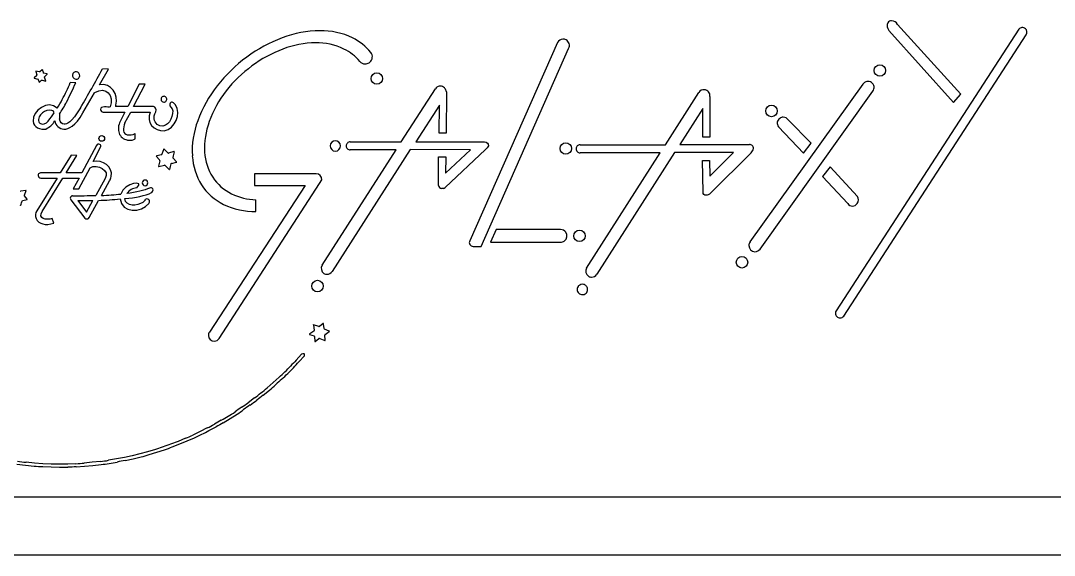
# Model space of a CAD drawing. Extents: x 0 to 482, y -61 to 277.
# Drawn here: x 362.3 to 424.8, y 184 to 216.3 of the extents above; entities that cross this region are included whole.
import ezdxf

# ---------------------------------------------------------------- set-up
doc = ezdxf.new("R2010")
doc.units = 0
doc.layers.add('weight - stellar 1', color=7, linetype='CONTINUOUS', lineweight=25, true_color=0x000000)
doc.layers.add('weight - stellar 2', color=7, linetype='CONTINUOUS', lineweight=25, true_color=0x000000)

msp = doc.modelspace()

# ---------------------------------------------------------------- linework, layer by layer
at = {"layer": 'weight - stellar 1', "color": 5, "true_color": 0x0000ff}
for p, q in [((363.217, 213.239), (363.269, 213.031)), ((363.46, 213.204), (363.425, 213.204)), ((363.269, 212.996), (363.113, 212.84)), ((363.564, 212.701), (363.598, 212.701)), ((370.947, 208.559), (370.843, 208.23)), ((389.509, 208.49), (385.852, 208.507)), ((370.496, 208.108), (370.704, 207.883)), ((363.356, 206.999), (363.356, 206.947)), ((363.512, 206.791), (364.499, 206.791)), ((367.411, 206.757), (366.839, 205.734)), ((362.524, 205.751), (362.628, 206.029)), ((362.524, 205.717), (362.524, 205.751)), ((362.402, 205.422), (362.437, 205.439)), ((395.974, 200.17), (395.957, 200.118)), ((395.957, 200.118), (395.957, 200.049)), ((396.009, 200.222), (395.974, 200.17)), ((396.39, 200.344), (396.338, 200.361)), ((396.442, 200.309), (396.39, 200.344)), ((396.529, 200.222), (396.494, 200.274)), ((396.581, 200.049), (396.581, 200.118)), ((396.442, 199.789), (396.494, 199.824)), ((380.012, 197.917), (380.046, 197.571)), ((380.618, 197.952), (380.618, 197.987)), ((380.653, 197.692), (380.618, 197.952)), ((380.67, 197.657), (380.653, 197.692)), ((380.064, 197.207), (380.098, 196.912)), ((380.722, 196.981), (380.688, 197.293)), ((380.688, 196.964), (380.705, 196.964)), ((379.284, 196.132), (378.954, 195.768)), ((379.128, 195.681), (379.457, 196.045)), ((378.452, 194.971), (378.798, 195.317)), ((377.932, 194.745), (377.568, 194.416)), ((376.961, 193.654), (377.342, 193.966)), ((377.568, 194.416), (377.204, 194.104)), ((376.441, 193.498), (376.06, 193.203)), ((374.552, 191.99), (374.968, 192.25)), ((374.968, 192.25), (375.384, 192.51)), ((373.148, 191.452), (372.715, 191.244)), ((373.581, 191.678), (373.148, 191.452)), ((371.814, 190.863), (371.363, 190.69)), ((371.918, 190.707), (372.368, 190.898)), ((372.819, 191.088), (373.252, 191.296)), ((369.508, 190.118), (369.04, 189.996)), ((370.063, 190.066), (370.531, 190.204)), ((370.912, 190.534), (370.444, 190.378)), ((370.531, 190.204), (370.999, 190.36)), ((362.073, 189.494), (362.593, 189.425)), ((362.593, 189.425), (363.113, 189.373)), ((363.13, 189.546), (362.628, 189.598)), ((363.633, 189.511), (363.13, 189.546)), ((364.135, 189.494), (363.633, 189.511)), ((364.638, 189.494), (364.135, 189.494)), ((365.141, 189.494), (364.638, 189.494)), ((365.643, 189.511), (365.141, 189.494)), ((366.631, 189.598), (366.146, 189.546)), ((367.117, 189.65), (366.631, 189.598)), ((366.666, 189.407), (367.169, 189.459)), ((369.04, 189.996), (368.572, 189.893)), ((368.624, 189.702), (369.11, 189.806)), ((364.135, 189.321), (364.638, 189.303)), ((364.707, 189.303), (365.158, 189.303)), ((366.163, 189.355), (366.666, 189.407))]:
    msp.add_line(p, q, dxfattribs=at)
at = {"layer": 'weight - stellar 1'}
msp.add_line((244.388, 187.505), (479.888, 187.505), dxfattribs=at)
at = {"layer": 'weight - stellar 1', "color": 5, "true_color": 0x0000ff, "flags": 128}
for points in [[(422.666, 215.786), (411.625, 198.766)], [(414.797, 215.717), (418.714, 211.367), (419.165, 211.869)], [(419.165, 211.869), (415.334, 216.081)], [(412.076, 198.437), (423.116, 215.457)], [(394.761, 214.989), (389.458, 202.995)], [(389.665, 202.649), (390.151, 202.649), (395.437, 214.625)], [(363.425, 213.204), (363.217, 213.256), (363.217, 213.239)], [(363.616, 213.343), (363.598, 213.343), (363.46, 213.204)], [(367.065, 212.424), (367.602, 213.377), (367.255, 213.395)], [(383.374, 213.759), (383.409, 213.793)], [(363.113, 212.84), (363.113, 212.823), (363.338, 212.771)], [(363.356, 212.753), (363.408, 212.58), (363.408, 212.563), (363.425, 212.563), (363.564, 212.701)], [(363.598, 212.701), (363.824, 212.649)], [(363.876, 213.048), (363.893, 213.065), (363.893, 213.083), (363.685, 213.135)], [(363.824, 212.649), (363.737, 212.892), (363.737, 212.909)], [(365.626, 212.545), (365.297, 212.563)], [(366.059, 210.726), (366.059, 210.726), (366.77, 211.939), (366.787, 211.956)], [(370.34, 211.107), (369.127, 211.107), (369.82, 212.459), (369.456, 212.459), (368.78, 211.107), (368.035, 211.107)], [(382.23, 208.975), (385.315, 208.975), (387.378, 212.181)], [(388.054, 212.008), (388.036, 209.512), (387.603, 209.512), (387.62, 211.193), (386.199, 208.975), (390.341, 208.975)], [(396.13, 208.802), (401.295, 208.802), (403.306, 211.956)], [(413.237, 212.476), (406.408, 202.926)], [(407.015, 202.493), (413.844, 212.043)], [(371.346, 211.315), (371.311, 211.263)], [(403.982, 211.731), (403.982, 209.252), (403.548, 209.252), (403.548, 210.986), (402.162, 208.819), (406.374, 208.819)], [(367.29, 210.778), (368.607, 210.778), (368.364, 210.292), (368.364, 210.292)], [(368.607, 210.119), (368.954, 210.778), (370.132, 210.778)], [(410.1, 208.9), (408.713, 210.31)], [(369.214, 209.166), (369.214, 209.478)], [(408.124, 209.894), (409.641, 208.297), (410.1, 208.9)], [(366.891, 208.767), (365.99, 207.103), (365.054, 207.103), (365.695, 208.143), (365.349, 208.178), (364.69, 207.103), (363.494, 207.103)], [(366.683, 207.796), (367.134, 208.663)], [(370.808, 208.195), (370.531, 208.126), (370.496, 208.108), (370.496, 208.108), (370.496, 208.108)], [(371.207, 208.316), (370.964, 208.559)], [(371.571, 208.386), (371.242, 208.299)], [(380.532, 201.522), (385.003, 208.49), (382.23, 208.49)], [(385.852, 208.507), (381.138, 201.141)], [(387.568, 206.341), (387.568, 208.074), (388.002, 208.074), (387.984, 207.086), (389.509, 208.49)], [(390.411, 208.507), (387.967, 206.219)], [(396.529, 201.349), (400.983, 208.316), (396.13, 208.316)], [(405.403, 208.334), (401.85, 208.334), (397.136, 200.968)], [(406.477, 208.316), (404.016, 205.873)], [(370.722, 207.831), (370.635, 207.502)], [(370.652, 207.484), (370.999, 207.571)], [(371.034, 207.554), (371.259, 207.328), (371.276, 207.311)], [(371.415, 207.675), (371.727, 207.744)], [(371.727, 207.762), (371.519, 207.987)], [(403.566, 205.942), (403.531, 207.848), (403.964, 207.848), (403.982, 206.895)], [(363.598, 204.763), (364.846, 206.791), (365.834, 206.791), (365.47, 206.133), (365.817, 206.133), (366.493, 207.415)], [(380.168, 207.051), (380.15, 207.051), (376.441, 207.051), (376.441, 206.341), (379.509, 206.341), (373.72, 197.467)], [(412.908, 205.682), (411.261, 207.467), (410.793, 206.878)], [(364.499, 206.791), (363.269, 204.815), (363.269, 204.815)], [(367.186, 205.734), (367.671, 206.618)], [(374.309, 197.085), (380.376, 206.462), (380.514, 206.687)], [(410.793, 206.878), (412.318, 205.249)], [(362.61, 206.046), (362.316, 205.994)], [(362.437, 205.439), (362.697, 205.491), (362.697, 205.509), (362.524, 205.717)], [(365.435, 205.717), (365.435, 205.717)], [(370.219, 205.907), (370.236, 205.925)], [(387.863, 206.15), (387.759, 206.15)], [(387.863, 206.15), (387.863, 206.15)], [(365.331, 205.474), (366.181, 204.365)], [(365.747, 205.422), (366.285, 204.729), (366.666, 205.439)], [(366.406, 204.347), (366.441, 204.399), (367.013, 205.439)], [(376.528, 204.763), (376.528, 205.474)], [(364.309, 204.053), (364.205, 204.347)], [(394.952, 203.671), (391.052, 203.671), (390.723, 202.909)], [(390.723, 202.909), (394.952, 202.909)], [(380.324, 197.813), (380.012, 197.917)], [(380.618, 197.987), (380.601, 197.987), (380.376, 197.813)], [(380.965, 197.536), (380.67, 197.657)], [(380.029, 197.536), (379.786, 197.363), (379.769, 197.345)], [(379.769, 197.328), (380.046, 197.241)], [(380.098, 196.912), (380.116, 196.912), (380.341, 197.085)], [(380.393, 197.085), (380.688, 196.964)], [(380.705, 197.328), (380.965, 197.519)], [(373.685, 191.522), (374.119, 191.747)], [(371.467, 190.534), (371.918, 190.707)], [(372.264, 191.054), (371.814, 190.863)], [(372.368, 190.898), (372.819, 191.088)], [(370.444, 190.378), (369.976, 190.239), (369.508, 190.118)], [(368.572, 189.893), (368.087, 189.806)], [(369.11, 189.806), (369.595, 189.927)], [(363.633, 189.338), (364.135, 189.321)], [(364.638, 189.303), (364.707, 189.303)], [(365.661, 189.321), (366.163, 189.355)]]:
    msp.add_lwpolyline(points, dxfattribs=at)
at = {"layer": 'weight - stellar 1', "color": 5, "true_color": 0x0000ff}
for centre, radius in [((414.266, 213.295), 0.347), ((383.842, 212.805), 0.347), ((407.708, 210.847), 0.347), ((367.203, 209.183), 0.173), ((395.264, 208.576), 0.347), ((396.096, 203.29), 0.347), ((405.923, 201.696), 0.347), ((380.254, 200.257), 0.347)]:
    msp.add_circle(centre, radius, dxfattribs=at)
for centre, radius, start, end in [((414.961, 216.054), 0.253, 87.86471, 148.73681), ((414.926, 215.828), 0.48, 31.78256, 84.69848), ((380.431, 209.335), 6.365, 90.34307, 111.26572), ((380.469, 211.323), 4.377, 64.27072, 90.99115), ((415.16, 215.994), 0.457, 155.32776, 217.35263), ((422.882, 215.611), 0.279, 49.05934, 140.88014), ((422.892, 215.611), 0.271, 325.50506, 50.75514), ((381.096, 207.195), 8.602, 110.22028, 126.54643), ((380.802, 212.162), 3.478, 39.68297, 63.2161), ((395.129, 214.771), 0.428, 95.21895, 149.33234), ((395.085, 214.802), 0.395, 60.26102, 89.22874), ((395.108, 214.81), 0.377, 330.71488, 62.68361), ((380.958, 207.239), 7.867, 110.85685, 126.43838), ((380.26, 209.005), 5.968, 91.21675, 110.62886), ((380.21, 211.268), 3.705, 63.74919, 91.1932), ((380.611, 212.025), 2.849, 39.72011, 64.242), ((381.219, 206.916), 8.9, 126.11798, 142.18867), ((383.12, 214.092), 0.403, 217.74263, 271.56502), ((383.184, 214.102), 0.382, 306.01599, 355.2685), ((383.155, 214.125), 0.413, 352.44195, 38.60627), ((366.383, 213.995), 2.844, 193.26399, 197.24625), ((365.65, 213.008), 0.216, 82.47872, 173.83573), ((365.638, 212.992), 0.232, 352.33666, 80.17101), ((225.48, 292.108), 162.16, 330.00394, 330.96102), ((380.708, 207.432), 7.563, 125.78283, 142.27512), ((383.102, 214.253), 0.564, 273.02206, 298.86873), ((363.252, 213.013), 0.024, 313.78112, 46.21888), ((363.344, 212.76), 0.0128, 331.2602, 118.7398), ((363.684, 213.152), 0.017, 178.78112, 271.21888), ((363.07, 213.715), 1.046, 309.62067, 320.37933), ((355.103, 216.774), 11.029, 331.6707, 337.55348), ((365.666, 213), 0.232, 172.33666, 260.17101), ((365.654, 212.985), 0.216, 262.47872, 353.83573), ((413.539, 212.269), 0.366, 53.3452, 145.57945), ((413.55, 212.261), 0.366, 323.3452, 55.57945), ((333.502, 227.175), 35.299, 333.42583, 335.51477), ((380.225, 207.621), 7.682, 141.80039, 159.93103), ((379.981, 207.953), 6.671, 141.994, 160.26116), ((387.68, 211.985), 0.361, 56.37456, 147.00418), ((387.591, 211.912), 0.472, 25.05825, 52.26137), ((387.808, 211.984), 0.246, 5.57967, 31.29022), ((403.611, 211.78), 0.352, 83.16656, 149.96354), ((403.627, 211.773), 0.357, 353.20822, 85.91112), ((361.449, 213.204), 3.752, 324.40149, 333.671), ((359.543, 214.182), 6.196, 325.31754, 333.15702), ((370.964, 211.556), 0.174, 173.82252, 354.75629), ((370.964, 211.559), 0.174, 353.70576, 174.87305), ((371.451, 211.259), 0.119, 64.74684, 152.12306), ((370.647, 210.356), 1.324, 40.21984, 49.78016), ((364.153, 210.711), 0.174, 4.80519, 78.46189), ((367.289, 210.933), 0.155, 179.76027, 270.23973), ((368.191, 211.121), 0.156, 152.26243, 185.11771), ((370.339, 210.977), 0.13, 19.57495, 89.3497), ((363.658, 210.332), 0.304, 208.15248, 229.16714), ((363.32, 210.852), 1.207, 294.63727, 329.54105), ((364.975, 210.361), 0.626, 191.10652, 264.52459), ((366.319, 210.607), 1.682, 178.33159, 188.40133), ((369.145, 209.771), 0.938, 146.26014, 191.65798), ((369.419, 209.727), 0.901, 154.20305, 184.814), ((377.914, 208.409), 5.241, 159.34365, 183.09402), ((378.248, 208.578), 4.828, 160.29721, 182.69363), ((408.398, 210.105), 0.346, 122.72293, 217.71225), ((408.414, 210.133), 0.333, 89.22009, 127.64981), ((408.427, 210.125), 0.341, 32.79383, 91.41163), ((368.837, 209.713), 0.625, 192.13106, 253.46375), ((368.795, 209.68), 0.276, 186.05141, 259.7064), ((368.879, 210.123), 0.727, 259.45228, 297.40166), ((367.008, 208.716), 0.127, 54.07941, 156.43083), ((367.026, 208.714), 0.119, 334.74684, 62.12306), ((368.905, 209.948), 0.87, 253.57713, 267.49822), ((368.928, 209.574), 0.499, 263.03968, 305.03281), ((382.224, 208.738), 0.237, 88.60282, 181.39718), ((396.125, 208.565), 0.237, 88.60282, 181.39718), ((406.379, 208.582), 0.237, 358.60282, 91.39718), ((370.783, 208.255), 0.0655, 293.03276, 336.96724), ((370.956, 208.557), 0.00903, 16.2602, 163.7398), ((371.247, 208.352), 0.0537, 222.27369, 264.59621), ((373.772, 207.618), 2.309, 161.02757, 169.4853), ((371.577, 208.375), 0.0128, 331.2602, 118.7398), ((376.525, 208.516), 3.104, 183.05522, 212.62518), ((381.329, 208.732), 0.312, 180, 360), ((382.224, 208.727), 0.237, 178.60282, 271.39718), ((396.125, 208.553), 0.237, 178.60282, 271.39718), ((483.336, 129.918), 110.555, 134.82323, 135.87126), ((406.159, 208.653), 0.464, 313.41524, 350.43978), ((370.658, 207.839), 0.0637, 352.94215, 43.92774), ((371.003, 207.537), 0.0346, 29.37404, 97.49586), ((373.564, 206.89), 2.309, 161.02757, 169.4853), ((371.417, 207.638), 0.0373, 93.88791, 176.11209), ((371.565, 208.031), 0.0637, 172.94215, 223.92774), ((371.724, 207.753), 0.00903, 286.2602, 73.7398), ((376.392, 208.339), 3.718, 183.28324, 211.87646), ((363.514, 206.932), 0.172, 96.6447, 157.0951), ((363.511, 206.947), 0.155, 179.76027, 270.23973), ((370.646, 207.496), 0.0128, 151.2602, 298.7398), ((371.285, 207.314), 0.00903, 196.2602, 343.7398), ((380.152, 206.689), 0.362, 359.67045, 87.53519), ((366.895, 207.079), 0.903, 329.28366, 347.11352), ((369.825, 206.497), 0.173, 91.45045, 268.54955), ((369.816, 206.497), 0.173, 271.45045, 88.54955), ((376.051, 208.22), 3.367, 213.21909, 243.88438), ((376.257, 208.359), 2.793, 212.87289, 244.50989), ((387.787, 206.369), 0.221, 187.35058, 262.64942), ((362.306, 206.017), 0.0256, 194.16706, 292.70284), ((362.611, 206.029), 0.017, 358.78112, 91.21888), ((365.458, 205.568), 0.158, 133.83273, 216.63999), ((365.423, 205.622), 0.0954, 82.51998, 141.08284), ((365.283, 274.939), 69.222, 270.12626, 271.28838), ((365.644, 234.761), 29.068, 273.04059, 275.37013), ((369.414, 205.33), 0.877, 96.2758, 143.21396), ((370.167, 206.064), 0.139, 29.61194, 119.87782), ((370.14, 206.059), 0.165, 305.56385, 26.36366), ((376.658, 209.162), 3.691, 244.25819, 267.98675), ((387.717, 206.482), 0.363, 293.76551, 313.61462), ((412.607, 205.477), 0.364, 321.10563, 34.31315), ((362.29, 205.147), 0.00903, 196.2602, 343.7398), ((357.86, 206.967), 4.798, 337.67514, 341.21277), ((365.837, 225.036), 19.614, 269.73888, 272.42297), ((366.538, 222.358), 16.925, 271.60843, 276.01972), ((369.316, 205.874), 0.665, 303.30766, 326.69234), ((369.937, 205.37), 0.153, 19.94295, 114.81732), ((369.926, 205.363), 0.166, 316.41442, 20.96571), ((376.494, 209.251), 4.488, 244.61189, 270.43789), ((412.605, 205.433), 0.341, 212.79383, 271.41163), ((412.608, 205.426), 0.333, 270.82394, 327.89157), ((363.75, 204.544), 0.552, 150.61203, 200.91518), ((366.298, 204.47), 0.157, 222.00158, 271.60123), ((366.323, 204.422), 0.111, 258.98128, 317.88862), ((394.961, 203.301), 0.371, 35.36246, 91.50744), ((394.95, 203.29), 0.386, 306.02643, 35.64888), ((389.689, 202.883), 0.257, 154.01077, 205.98923), ((389.68, 202.913), 0.264, 212.64511, 266.84202), ((394.968, 203.257), 0.348, 267.32506, 306.88039), ((406.72, 202.707), 0.381, 144.88726, 180.90728), ((406.705, 202.703), 0.366, 180.3317, 269.6683), ((406.701, 202.731), 0.394, 270.27026, 322.85984), ((380.854, 201.327), 0.377, 148.80954, 234.5692), ((396.852, 201.154), 0.377, 148.80954, 234.5692), ((380.819, 201.317), 0.349, 238.31724, 271.17252), ((380.815, 201.355), 0.387, 271.6161, 326.49311), ((396.816, 201.144), 0.349, 238.31724, 271.17252), ((396.825, 201.158), 0.364, 269.70202, 328.40719), ((396.098, 200.2), 0.0918, 126.41935, 166.20051), ((396.287, 199.991), 0.374, 82.11705, 130.66203), ((396.42, 200.22), 0.0918, 36.41935, 76.20051), ((396.474, 200.148), 0.0918, 13.79949, 53.58065), ((396.518, 200.126), 0.0637, 352.94215, 43.92774), ((396.268, 200.048), 0.311, 179.76027, 270.23973), ((396.289, 200.031), 0.295, 266.13927, 290.12094), ((396.368, 199.844), 0.0918, 283.79949, 323.58065), ((396.251, 200.046), 0.329, 317.47263, 0.45235), ((411.815, 198.617), 0.242, 141.70075, 181.42935), ((411.847, 198.607), 0.274, 179.25267, 270.74733), ((411.829, 198.676), 0.344, 273.61998, 315.9303), ((380.023, 197.561), 0.0256, 284.16706, 22.70284), ((380.35, 197.833), 0.0325, 216.8699, 323.1301), ((373.953, 197.273), 0.303, 140.32574, 182.80436), ((374.009, 197.289), 0.36, 184.88293, 270.84188), ((374.011, 197.292), 0.362, 270.51376, 325.28078), ((379.771, 197.337), 0.00903, 106.2602, 253.7398), ((380.004, 197.198), 0.0605, 7.88835, 45.24175), ((380.367, 197.066), 0.0325, 36.8699, 143.1301), ((380.711, 197.303), 0.0256, 104.16706, 202.70284), ((380.705, 196.981), 0.017, 268.78112, 1.21888), ((380.962, 197.527), 0.00903, 286.2602, 73.7398), ((466.591, 112.184), 121.105, 136.3557, 136.5819), ((374.333, 199.689), 6.249, 315.61159, 320.11322), ((379.516, 195.457), 0.714, 96.10504, 108.95257), ((379.389, 196.098), 0.0856, 322.43983, 53.82038), ((294.694, 282.711), 121.105, 313.4181, 313.6443), ((373.833, 199.867), 6.536, 312.8509, 317.1491), ((421.861, 145.877), 65.517, 131.92297, 132.35222), ((373.645, 199.653), 6.71, 311.45635, 315.74929), ((372.348, 199.65), 7.371, 307.3742, 311.20461), ((346.656, 229.883), 47.241, 310.50955, 311.12061), ((372.708, 197.596), 5.526, 302.30621, 307.34277), ((372.89, 197.934), 5.878, 304.0525, 308.88597), ((373.183, 198.107), 5.645, 305.24794, 310.14054), ((391.932, 173.885), 24.798, 127.13754, 128.25094), ((372.164, 197.143), 5.459, 299.43022, 304.58055), ((378.615, 188.255), 5.526, 122.30621, 127.34277), ((373.725, 195.319), 3.262, 300.55646, 309.09252), ((379.135, 188.394), 5.526, 122.30621, 127.34277), ((376.823, 187.567), 5.165, 117.5846, 122.92827), ((379.075, 183.404), 9.704, 117.7826, 120.71505), ((372.039, 196.724), 5.165, 297.5846, 302.92827), ((371.085, 195.993), 5.172, 294.76849, 300.18037), ((372.231, 194.804), 3.405, 293.3625, 301.58637), ((375.508, 177.987), 13.362, 108.07105, 110.11593), ((371.123, 194.38), 3.517, 288.94306, 296.92114), ((368.473, 194.575), 4.781, 283.57863, 289.4301), ((369.46, 195.233), 5.11, 287.52433, 293.12194), ((363.181, 195.731), 6.158, 259.96439, 264.84633), ((361.016, 260.268), 70.908, 273.74163, 274.14874), ((366.699, 194.303), 4.672, 275.12272, 281.13748), ((362.793, 221.824), 32.659, 277.70009, 278.56011), ((372.515, 163.607), 26.57, 99.59315, 100.6562), ((367.062, 194.242), 4.751, 277.15071, 283.09863), ((369.216, 184.988), 4.751, 97.15071, 103.09863), ((363.699, 194.245), 4.908, 263.14275, 269.2291), ((367.835, 118.965), 70.389, 91.77025, 92.17962)]:
    msp.add_arc(centre, radius, start, end, dxfattribs=at)
for points in [[(363.824, 212.649), (363.824, 212.649), (363.806, 212.632), (363.824, 212.649)], [(363.824, 212.649), (363.824, 212.649), (363.824, 212.632), (363.824, 212.649)], [(368.053, 211.193), (368.243, 211.835), (367.775, 212.58), (367.065, 212.424)], [(366.787, 211.956), (367.463, 212.389), (367.966, 211.765), (367.706, 211.09)], [(364.499, 211.02), (363.98, 211.54), (362.974, 210.882), (363.044, 210.223)], [(363.616, 210.726), (363.46, 210.604), (363.321, 210.379), (363.39, 210.188)], [(363.46, 210.102), (363.841, 209.876), (364.135, 210.483), (364.326, 210.726)], [(364.187, 210.882), (363.997, 210.951), (363.772, 210.847), (363.616, 210.726)], [(364.915, 209.738), (365.193, 209.738), (365.609, 209.928), (366.059, 210.726)], [(365.921, 211.038), (365.366, 210.119), (365.071, 210.032), (364.933, 210.05)], [(367.706, 211.09), (367.585, 211.055), (367.099, 211.176), (367.134, 210.934)], [(370.132, 210.778), (369.855, 210.171), (370.358, 209.599), (370.982, 209.651)], [(370.375, 210.552), (370.392, 210.726), (370.583, 210.864), (370.462, 211.02)], [(371.502, 210.864), (371.502, 210.396), (371.207, 209.842), (370.722, 209.946)], [(370.982, 209.651), (371.623, 209.79), (372.056, 210.656), (371.658, 211.211)], [(371.311, 211.263), (371.259, 211.107), (371.502, 211.038), (371.502, 210.864)], [(363.044, 210.223), (363.061, 209.859), (363.512, 209.686), (363.824, 209.755)], [(364.933, 210.05), (364.794, 210.067), (364.69, 210.154), (364.655, 210.362)], [(370.722, 209.946), (370.462, 210.015), (370.34, 210.31), (370.375, 210.552)], [(381.641, 208.732), (381.658, 209.131), (380.999, 209.148), (381.017, 208.732)], [(390.341, 208.975), (390.48, 208.975), (390.619, 208.871), (390.584, 208.732)], [(390.584, 208.732), (390.567, 208.646), (390.463, 208.576), (390.411, 208.507)], [(366.493, 207.415), (366.926, 207.675), (367.723, 207.259), (367.411, 206.757)], [(367.775, 206.878), (367.914, 207.484), (367.221, 207.9), (366.683, 207.796)], [(369.318, 206.202), (369.89, 206.687), (368.538, 206.514), (368.364, 205.821)], [(368.59, 205.543), (369.248, 205.613), (369.838, 205.717), (370.219, 205.907)], [(370.098, 206.185), (369.786, 206.029), (369.283, 205.925), (368.711, 205.855)], [(404.016, 205.873), (403.86, 205.717), (403.583, 205.665), (403.566, 205.942)], [(368.312, 205.526), (368.399, 204.659), (369.595, 204.677), (370.046, 205.249)], [(369.682, 205.318), (369.335, 205.093), (368.659, 205.041), (368.59, 205.543)], [(364.205, 204.347), (363.858, 204.226), (363.321, 204.33), (363.598, 204.763)], [(363.598, 204.763), (363.598, 204.763), (363.598, 204.763), (363.598, 204.763)], [(363.234, 204.347), (363.39, 203.983), (363.806, 203.914), (364.309, 204.053)], [(380.012, 197.917), (380.029, 197.935), (380.029, 197.935), (380.012, 197.917)], [(380.012, 197.917), (380.012, 197.917), (380.012, 197.935), (380.012, 197.917)]]:
    msp.add_open_spline(points, degree=3, dxfattribs=at)
at = {"layer": 'weight - stellar 2'}
msp.add_line((479.888, 183.973), (244.388, 183.973), dxfattribs=at)

doc.saveas('drawing.dxf')
